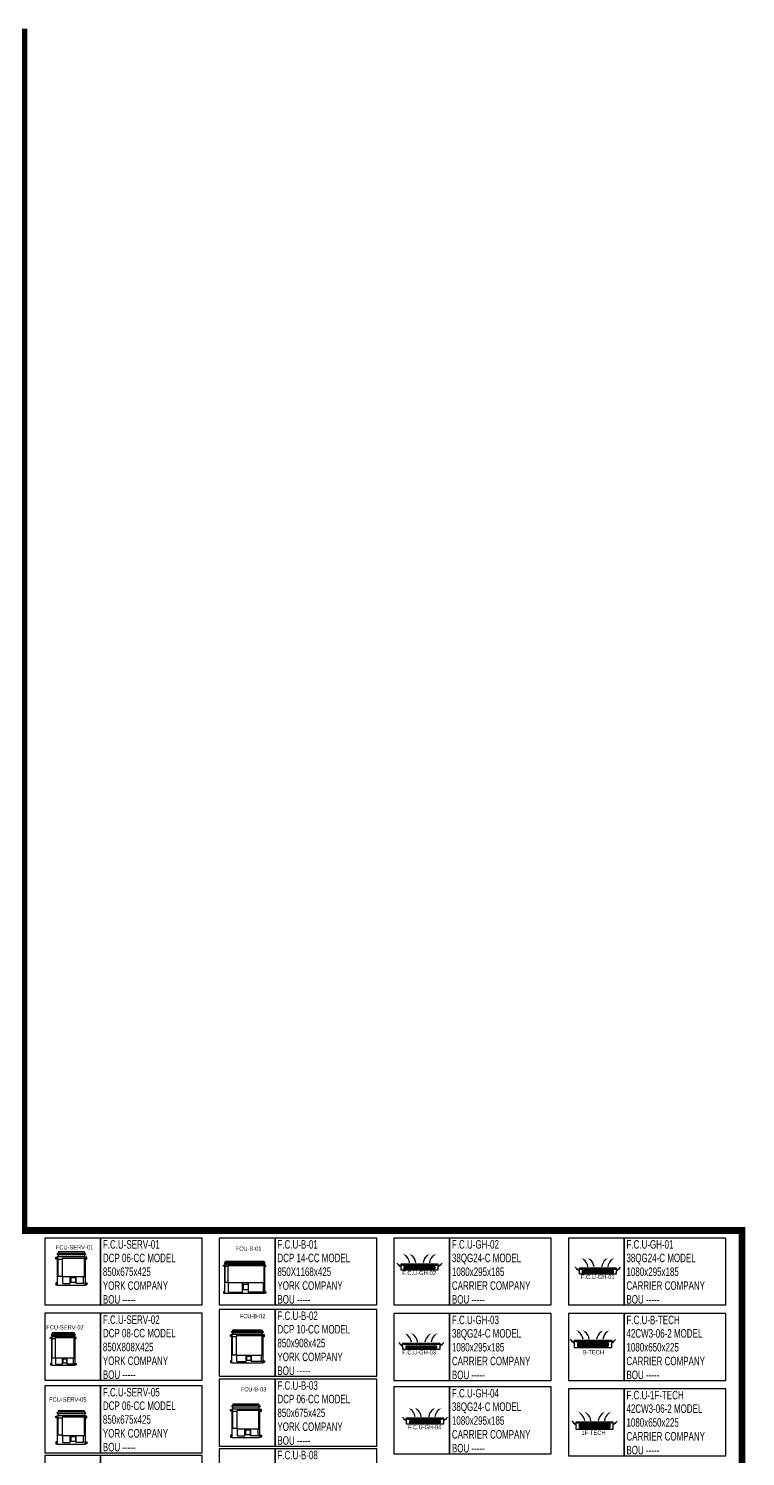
# Model space of a CAD drawing. Header units: millimetres. Extents: x -21221 to 1625077, y -149981 to 356550.
# Drawn here: x 293697 to 314710, y 166401 to 208260 of the extents above; entities that cross this region are included whole.
import ezdxf
from ezdxf.enums import TextEntityAlignment as Align

# ---------------------------------------------------------------- set-up
doc = ezdxf.new("R2010")
doc.units = ezdxf.units.MM
doc.header["$LTSCALE"] = 1000
doc.header["$MEASUREMENT"] = 0
doc.linetypes.add('HIDDEN2', pattern=[0.1875, 0.125, -0.0625])
doc.layers.get('0').update_dxf_attribs({"linetype": 'CONTINUOUS'})
doc.layers.add('12- EQUIPMENT HVAC', color=12, linetype='CONTINUOUS')
doc.styles.add('STENCIL', font='stencil.shx')
doc.styles.add('TEXT-P', font='stencil.shx', dxfattribs={"height": 0.3})

# ---------------------------------------------------------------- blocks, each defined once
blk = doc.blocks.new('ch-01')
for p, q in [((-620, 22), (-663, 64)), ((-495, 0), (-540, 45)), ((495, 0), (-495, 0)), ((484, 22), (-484, 22)), ((-433, 38), (-464, 7)), ((-378, 38), (-409, 7)), ((-323, 38), (-354, 7)), ((-268, 38), (-299, 7)), ((-213, 38), (-244, 7)), ((-158, 38), (-189, 7)), ((-103, 38), (-134, 7)), ((-48, 38), (-79, 7)), ((-2, 38), (-33, 7)), ((2, 38), (34, 7)), ((47, 38), (79, 7)), ((102, 38), (134, 7)), ((157, 38), (189, 7)), ((212, 38), (244, 7)), ((267, 38), (299, 7)), ((322, 38), (354, 7)), ((377, 38), (409, 7)), ((432, 38), (464, 7)), ((495, 0), (540, 45)), ((620, 22), (663, 64)), ((-556, -42), (-590, -8)), ((-446, -114), (-446, -30)), ((-184, -114), (-184, -30)), ((-162, -114), (-162, -30)), ((162, -114), (162, -30)), ((184, -114), (184, -30)), ((556, -42), (590, -8))]:
    blk.add_line(p, q)
at = {"linetype": 'HIDDEN2', "ltscale": 0.15}
for p, q in [((-446, -30), (-184, -30)), ((-446, -58), (-184, -58)), ((-446, -86), (-184, -86)), ((-162, -30), (162, -30)), ((-162, -58), (162, -58)), ((-162, -86), (162, -86)), ((184, -30), (446, -30)), ((184, -58), (446, -58)), ((184, -86), (446, -86))]:
    blk.add_line(p, q, dxfattribs=at)
blk.add_lwpolyline([(540, -140), (-540, -140), (-540, 45), (540, 45)], close=True)
blk.add_lwpolyline([(446, -30), (446, -114), (-446, -114)], dxfattribs=at)
for centre in [(-448, 22), (-393, 22), (-338, 22), (-283, 22), (-228, 22), (-173, 22), (-118, 22), (-63, 22), (-17, 22), (18, 22), (63, 22), (118, 22), (173, 22), (228, 22), (283, 22), (338, 22), (393, 22), (448, 22)]:
    blk.add_circle(centre, 3.49)
for centre, radius, start, end in [((-614, 16), 12.8, 135.5963, 315.5963), ((-596, -2), 12.8, 315.0042, 135.0042), ((-619, 26, 168180), 333, 8.4123, 53.1229), ((-437, 26, 168180), 333, 8.4123, 53.1229), ((437, 26, 168180), 333, 126.8771, 171.5877), ((619, 26, 168180), 333, 126.8771, 171.5877), ((596, -2), 12.8, 44.9958, 224.9958), ((614, 16), 12.8, 224.4037, 44.4037)]:
    blk.add_arc(centre, radius, start, end)
at = {"linetype": 'Continuous'}
for points in [[(-411, 304, 168180), (-428, 281, 168180), (-486, 343, 168180)], [(-229, 303, 168180), (-246, 282, 168180), (-303, 345, 168180)], [(229, 303, 168180), (246, 282, 168180), (303, 345, 168180)], [(411, 304, 168180), (427, 281, 168180), (486, 343, 168180)]]:
    blk.add_solid(points, dxfattribs=at)
for points in [[(-547, -32), (-566, -51), (-500, -98)], [(547, -32), (566, -51), (499, -98)]]:
    blk.add_solid(points)
blk = doc.blocks.new('ch-02')
for p, q in [((-620, 52), (-663, 94)), ((-556, -12), (-590, 21)), ((-495, 30), (-540, 75)), ((495, 30), (-495, 30)), ((484, 52), (-484, 52)), ((-432, 68), (-464, 37)), ((-446, -84), (-446, 0)), ((-377, 68), (-409, 37)), ((-322, 68), (-354, 37)), ((-267, 68), (-299, 37)), ((-212, 68), (-244, 37)), ((-157, 68), (-189, 37)), ((-184, -84), (-184, 0)), ((-162, -84), (-162, 0)), ((-102, 68), (-134, 37)), ((-47, 68), (-79, 37)), ((-2, 68), (-33, 37)), ((2, 68), (34, 37)), ((47, 68), (79, 37)), ((102, 68), (134, 37)), ((157, 68), (189, 37)), ((162, -84), (162, 0)), ((184, -84), (184, 0)), ((212, 68), (244, 37)), ((267, 68), (299, 37)), ((322, 68), (354, 37)), ((377, 68), (409, 37)), ((432, 68), (464, 37)), ((495, 30), (540, 75)), ((556, -12), (590, 21)), ((620, 52), (663, 94))]:
    blk.add_line(p, q)
at = {"linetype": 'HIDDEN2', "ltscale": 0.15}
for p, q in [((-446, 0), (-184, 0)), ((-162, 0), (162, 0)), ((184, 0), (446, 0)), ((-446, -28), (-184, -28)), ((-446, -56), (-184, -56)), ((-162, -28), (162, -28)), ((-162, -56), (162, -56)), ((184, -28), (446, -28)), ((184, -56), (446, -56))]:
    blk.add_line(p, q, dxfattribs=at)
blk.add_lwpolyline([(540, -110), (-540, -110), (-540, 75), (540, 75)], close=True)
blk.add_lwpolyline([(446, 0), (446, -84), (-446, -84)], dxfattribs=at)
for centre in [(-448, 52), (-393, 52), (-338, 52), (-283, 52), (-228, 52), (-173, 52), (-118, 52), (-63, 52), (-17, 52), (18, 52), (63, 52), (118, 52), (173, 52), (228, 52), (283, 52), (338, 52), (393, 52), (448, 52)]:
    blk.add_circle(centre, 3.49)
for centre, radius, start, end in [((-614, 46), 12.8, 135.5963, 315.5963), ((-596, 28), 12.8, 315.0042, 135.0042), ((-619, 56, 168180), 333, 8.4123, 53.1229), ((-437, 56, 168180), 333, 8.4123, 53.1229), ((437, 56, 168180), 333, 126.8771, 171.5877), ((619, 56, 168180), 333, 126.8771, 171.5877), ((596, 28), 12.8, 44.9958, 224.9958), ((614, 46), 12.8, 224.4037, 44.4037)]:
    blk.add_arc(centre, radius, start, end)
at = {"linetype": 'Continuous'}
for points in [[(-411, 334, 168180), (-427, 311, 168180), (-486, 373, 168180)], [(-229, 333, 168180), (-246, 312, 168180), (-303, 375, 168180)], [(229, 333, 168180), (246, 312, 168180), (303, 375, 168180)], [(411, 334, 168180), (427, 311, 168180), (486, 373, 168180)]]:
    blk.add_solid(points, dxfattribs=at)
for points in [[(-547, -2), (-566, -21), (-499, -69)], [(547, -2), (566, -21), (499, -69)]]:
    blk.add_solid(points)
blk = doc.blocks.new('ch-03')
for p, q in [((-654, 15), (-696, 58)), ((-529, -7), (-574, 38)), ((451, 16), (-518, 16)), ((-466, 32), (-498, 0)), ((-411, 32), (-443, 0)), ((-356, 32), (-388, 0)), ((-301, 32), (-333, 0)), ((-246, 32), (-278, 0)), ((-191, 32), (-223, 0)), ((-136, 32), (-168, 0)), ((-81, 32), (-113, 0)), ((-35, 32), (-67, 0)), ((-32, 32), (0, 0)), ((14, 32), (45, 0)), ((69, 32), (100, 0)), ((124, 32), (155, 0)), ((179, 32), (210, 0)), ((234, 32), (265, 0)), ((289, 32), (320, 0)), ((344, 32), (375, 0)), ((399, 32), (430, 0)), ((461, -7), (506, 38)), ((587, 15), (629, 58)), ((-590, -48), (-623, -15)), ((461, -7), (-529, -7)), ((-480, -120), (-480, -37)), ((-218, -120), (-218, -37)), ((-195, -120), (-195, -37)), ((128, -120), (128, -37)), ((150, -120), (150, -37)), ((523, -48), (556, -15))]:
    blk.add_line(p, q)
at = {"linetype": 'HIDDEN2', "ltscale": 0.15}
for p, q in [((-480, -37), (-218, -37)), ((-480, -65), (-218, -65)), ((-480, -92), (-218, -92)), ((-195, -37), (128, -37)), ((-195, -65), (128, -65)), ((-195, -92), (128, -92)), ((150, -37), (413, -37)), ((150, -65), (413, -65)), ((150, -92), (413, -92))]:
    blk.add_line(p, q, dxfattribs=at)
blk.add_lwpolyline([(506, -147), (-574, -147), (-574, 38), (506, 38)], close=True)
blk.add_lwpolyline([(413, -37), (413, -120), (-480, -120)], dxfattribs=at)
for centre in [(-482, 16), (-427, 16), (-372, 16), (-317, 16), (-262, 16), (-207, 16), (-152, 16), (-97, 16), (-51, 16), (-16, 16), (30, 16), (85, 16), (140, 16), (195, 16), (250, 16), (305, 16), (360, 16), (415, 16)]:
    blk.add_circle(centre, 3.49)
for centre, radius, start, end in [((-648, 9), 12.8, 135.5963, 315.5963), ((-630, -9), 12.8, 315.0042, 135.0042), ((-652, 20, 168180), 333, 8.4123, 53.1229), ((-471, 20, 168180), 333, 8.4123, 53.1229), ((404, 20, 168180), 333, 126.8771, 171.5877), ((585, 20, 168180), 333, 126.8771, 171.5877), ((562, -9), 12.8, 44.9958, 224.9958), ((580, 9), 12.8, 224.4037, 44.4037)]:
    blk.add_arc(centre, radius, start, end)
at = {"linetype": 'Continuous'}
for points in [[(-444, 297, 168180), (-461, 275, 168180), (-519, 336, 168180)], [(-263, 297, 168180), (-280, 275, 168180), (-337, 338, 168180)], [(195, 297, 168180), (213, 275, 168180), (269, 338, 168180)], [(377, 297, 168180), (394, 275, 168180), (452, 336, 168180)]]:
    blk.add_solid(points, dxfattribs=at)
for points in [[(-581, -39), (-600, -58), (-533, -105)], [(513, -39), (532, -58), (466, -105)]]:
    blk.add_solid(points)
blk = doc.blocks.new('ch-04')
for p, q in [((-620, 22), (-663, 64)), ((-495, 0), (-540, 45)), ((495, 0), (-495, 0)), ((484, 22), (-484, 22)), ((-433, 38), (-464, 7)), ((-378, 38), (-409, 7)), ((-323, 38), (-354, 7)), ((-268, 38), (-299, 7)), ((-213, 38), (-244, 7)), ((-158, 38), (-189, 7)), ((-103, 38), (-134, 7)), ((-48, 38), (-79, 7)), ((-2, 38), (-33, 7)), ((2, 38), (34, 7)), ((47, 38), (79, 7)), ((102, 38), (134, 7)), ((157, 38), (189, 7)), ((212, 38), (244, 7)), ((267, 38), (299, 7)), ((322, 38), (354, 7)), ((377, 38), (409, 7)), ((432, 38), (464, 7)), ((495, 0), (540, 45)), ((620, 22), (663, 64)), ((-556, -42), (-590, -8)), ((-446, -114), (-446, -30)), ((-184, -114), (-184, -30)), ((-162, -114), (-162, -30)), ((162, -114), (162, -30)), ((184, -114), (184, -30)), ((556, -42), (590, -8))]:
    blk.add_line(p, q)
at = {"linetype": 'HIDDEN2', "ltscale": 0.15}
for p, q in [((-446, -30), (-184, -30)), ((-446, -58), (-184, -58)), ((-446, -86), (-184, -86)), ((-162, -30), (162, -30)), ((-162, -58), (162, -58)), ((-162, -86), (162, -86)), ((184, -30), (446, -30)), ((184, -58), (446, -58)), ((184, -86), (446, -86))]:
    blk.add_line(p, q, dxfattribs=at)
blk.add_lwpolyline([(540, -140), (-540, -140), (-540, 45), (540, 45)], close=True)
blk.add_lwpolyline([(446, -30), (446, -114), (-446, -114)], dxfattribs=at)
for centre in [(-448, 22), (-393, 22), (-338, 22), (-283, 22), (-228, 22), (-173, 22), (-118, 22), (-63, 22), (-17, 22), (18, 22), (63, 22), (118, 22), (173, 22), (228, 22), (283, 22), (338, 22), (393, 22), (448, 22)]:
    blk.add_circle(centre, 3.49)
for centre, radius, start, end in [((-614, 16), 12.8, 135.5963, 315.5963), ((-596, -2), 12.8, 315.0042, 135.0042), ((-619, 26, 168180), 333, 8.4123, 53.1229), ((-437, 26, 168180), 333, 8.4123, 53.1229), ((437, 26, 168180), 333, 126.8771, 171.5877), ((619, 26, 168180), 333, 126.8771, 171.5877), ((596, -2), 12.8, 44.9958, 224.9958), ((614, 16), 12.8, 224.4037, 44.4037)]:
    blk.add_arc(centre, radius, start, end)
at = {"linetype": 'Continuous'}
for points in [[(-411, 304, 168180), (-428, 281, 168180), (-486, 343, 168180)], [(-229, 303, 168180), (-246, 282, 168180), (-303, 345, 168180)], [(229, 303, 168180), (246, 282, 168180), (303, 345, 168180)], [(411, 304, 168180), (427, 281, 168180), (486, 343, 168180)]]:
    blk.add_solid(points, dxfattribs=at)
for points in [[(-547, -32), (-566, -51), (-500, -98)], [(547, -32), (566, -51), (499, -98)]]:
    blk.add_solid(points)
blk = doc.blocks.new('B-TECH')
for p, q in [((-620, 90), (-663, 132)), ((-556, 26), (-590, 59)), ((-495, 67), (-540, 112)), ((495, 68), (-495, 67)), ((484, 90), (-484, 90)), ((-432, 106), (-464, 74)), ((-446, -74), (-446, 38)), ((-377, 106), (-409, 74)), ((-322, 106), (-354, 74)), ((-267, 106), (-299, 74)), ((-212, 106), (-244, 74)), ((-157, 106), (-189, 74)), ((-184, -74), (-184, 38)), ((-162, -74), (-162, 38)), ((-102, 106), (-134, 74)), ((-47, 106), (-79, 74)), ((-2, 106), (-33, 74)), ((2, 106), (34, 74)), ((47, 106), (79, 74)), ((102, 106), (134, 74)), ((157, 106), (189, 74)), ((162, -74), (162, 38)), ((184, -74), (184, 38)), ((212, 106), (244, 74)), ((267, 106), (299, 74)), ((322, 106), (354, 74)), ((377, 106), (409, 74)), ((432, 106), (464, 74)), ((495, 68), (540, 112)), ((556, 26), (590, 59)), ((620, 90), (663, 132))]:
    blk.add_line(p, q)
at = {"linetype": 'HIDDEN2', "ltscale": 0.15}
for p, q in [((-446, 38), (-184, 38)), ((-446, 10), (-184, 10)), ((-162, 38), (162, 38)), ((-162, 10), (162, 10)), ((184, 38), (446, 38)), ((184, 10), (446, 10)), ((-446, -18), (-184, -18)), ((-446, -46), (-184, -46)), ((-162, -18), (162, -18)), ((-162, -46), (162, -46)), ((184, -18), (446, -18)), ((184, -46), (446, -46))]:
    blk.add_line(p, q, dxfattribs=at)
blk.add_lwpolyline([(540, -113), (-540, -113), (-540, 112), (540, 112)], close=True)
blk.add_lwpolyline([(446, 38), (446, -74), (-446, -74)], dxfattribs=at)
for centre in [(-448, 90), (-393, 90), (-338, 90), (-283, 90), (-228, 90), (-173, 90), (-118, 90), (-63, 90), (-17, 90), (18, 90), (63, 90), (118, 90), (173, 90), (228, 90), (283, 90), (338, 90), (393, 90), (448, 90)]:
    blk.add_circle(centre, 3.49)
for centre, radius, start, end in [((-614, 84), 12.8, 135.5963, 315.5963), ((-596, 65), 12.8, 315.0042, 135.0042), ((-619, 94, 168180), 333, 8.4123, 53.1229), ((-437, 94, 168180), 333, 8.4123, 53.1229), ((437, 94, 168180), 333, 126.8771, 171.5877), ((619, 94, 168180), 333, 126.8771, 171.5877), ((596, 65), 12.8, 44.9958, 224.9958), ((614, 84), 12.8, 224.4037, 44.4037)]:
    blk.add_arc(centre, radius, start, end)
for points in [[(-547, 36), (-566, 17), (-499, -31)], [(547, 36), (566, 17), (499, -31)]]:
    blk.add_solid(points)
at = {"linetype": 'Continuous'}
for points in [[(-411, 371, 168180), (-427, 349, 168180), (-486, 411, 168180)], [(-229, 371, 168180), (-246, 349, 168180), (-303, 413, 168180)], [(229, 371, 168180), (246, 349, 168180), (303, 413, 168180)], [(411, 371, 168180), (427, 349, 168180), (486, 411, 168180)]]:
    blk.add_solid(points, dxfattribs=at)
blk = doc.blocks.new('1F-TECH')
for p, q in [((-620, 90), (-663, 132)), ((-556, 26), (-590, 59)), ((-540, -113), (-540, 112)), ((-540, 112), (540, 112)), ((-495, 67), (-540, 112)), ((495, 68), (-495, 67)), ((484, 90), (-484, 90)), ((-432, 106), (-464, 74)), ((-446, -74), (-446, 38)), ((-377, 106), (-409, 74)), ((-322, 106), (-354, 74)), ((-267, 106), (-299, 74)), ((-212, 106), (-244, 74)), ((-157, 106), (-189, 74)), ((-184, -74), (-184, 38)), ((-162, -74), (-162, 38)), ((-102, 106), (-134, 74)), ((-47, 106), (-79, 74)), ((-2, 106), (-33, 74)), ((2, 106), (34, 74)), ((47, 106), (79, 74)), ((102, 106), (134, 74)), ((157, 106), (189, 74)), ((162, -74), (162, 38)), ((184, -74), (184, 38)), ((212, 106), (244, 74)), ((267, 106), (299, 74)), ((322, 106), (354, 74)), ((377, 106), (409, 74)), ((432, 106), (464, 74)), ((495, 68), (540, 112)), ((540, 112), (540, -113)), ((556, 26), (590, 59)), ((620, 90), (663, 132)), ((540, -113), (-540, -113))]:
    blk.add_line(p, q)
at = {"linetype": 'HIDDEN2', "ltscale": 0.15}
for p, q in [((-446, 38), (-184, 38)), ((-446, 10), (-184, 10)), ((-162, 38), (162, 38)), ((-162, 10), (162, 10)), ((184, 38), (446, 38)), ((184, 10), (446, 10)), ((446, 38), (446, -74)), ((-446, -18), (-184, -18)), ((-446, -46), (-184, -46)), ((446, -74), (-446, -74)), ((-162, -18), (162, -18)), ((-162, -46), (162, -46)), ((184, -18), (446, -18)), ((184, -46), (446, -46))]:
    blk.add_line(p, q, dxfattribs=at)
for centre in [(-448, 90), (-393, 90), (-338, 90), (-283, 90), (-228, 90), (-173, 90), (-118, 90), (-63, 90), (-17, 90), (18, 90), (63, 90), (118, 90), (173, 90), (228, 90), (283, 90), (338, 90), (393, 90), (448, 90)]:
    blk.add_circle(centre, 3.49)
for centre, radius, start, end in [((-614, 84), 12.8, 135.5963, 315.5963), ((-596, 65), 12.8, 315.0042, 135.0042), ((-619, 94, 168180), 333, 8.4123, 53.1229), ((-437, 94, 168180), 333, 8.4123, 53.1229), ((437, 94, 168180), 333, 126.8771, 171.5877), ((619, 94, 168180), 333, 126.8771, 171.5877), ((596, 65), 12.8, 44.9958, 224.9958), ((614, 84), 12.8, 224.4037, 44.4037)]:
    blk.add_arc(centre, radius, start, end)
for points in [[(-547, 36), (-566, 17), (-499, -31)], [(547, 36), (566, 17), (499, -31)]]:
    blk.add_solid(points)
at = {"linetype": 'Continuous'}
for points in [[(-411, 371, 168180), (-427, 349, 168180), (-486, 411, 168180)], [(-229, 371, 168180), (-246, 349, 168180), (-303, 413, 168180)], [(229, 371, 168180), (246, 349, 168180), (303, 413, 168180)], [(411, 371, 168180), (427, 349, 168180), (486, 411, 168180)]]:
    blk.add_solid(points, dxfattribs=at)
blk = doc.blocks.new('FCU-SERV-01')
for p, q in [((-382, 91), (-426, 68)), ((-426, 68), (-382, 44)), ((382, 135), (-382, 135)), ((-382, 135), (-382, 91)), ((382, 91), (-382, 91)), ((382, 44), (-382, 44)), ((-382, 44), (-382, 0)), ((382, 135), (382, 91)), ((382, 91), (426, 68)), ((426, 68), (382, 44)), ((382, 44), (382, 0)), ((-408, -47), (-450, -47)), ((-429, -68), (-429, -26)), ((-383, -574), (-383, -75)), ((-383, -75), (-267, -75)), ((383, -54), (-267, -54)), ((-267, -54), (-267, -595)), ((383, -595), (383, -54)), ((408, -47), (450, -47)), ((429, -68), (429, -26)), ((-408, -803), (-450, -803)), ((-429, -782), (-429, -824)), ((-383, -574), (-267, -574)), ((383, -595), (-267, -595)), ((-246, -796), (-246, -595)), ((-246, -796), (-33, -796)), ((-33, -796), (-33, -595)), ((-16, -706), (-33, -706)), ((-16, -728), (-33, -728)), ((-16, -627), (-16, -763)), ((123, -627), (-16, -627)), ((123, -763), (-16, -763)), ((123, -627), (123, -763)), ((142, -706), (123, -706)), ((142, -728), (123, -728)), ((142, -796), (142, -595)), ((357, -796), (142, -796)), ((357, -796), (357, -595)), ((408, -803), (450, -803)), ((429, -782), (429, -824))]:
    blk.add_line(p, q)
for points in [[(404, -850), (-404, -850), (-404, 0), (404, 0)], [(-404, -21), (-404, -74), (-453, -74), (-453, -21)], [(404, -21), (404, -74), (453, -74), (453, -21)], [(-404, -829), (-404, -776), (-453, -776), (-453, -829)], [(404, -829), (404, -776), (453, -776), (453, -829)]]:
    blk.add_lwpolyline(points, close=True)
for centre, radius in [((-429, -47), 11.5), ((-429, -47), 8.59), ((429, -47), 11.5), ((429, -47), 8.59), ((-429, -803), 11.5), ((-429, -803), 8.59), ((429, -803), 11.5), ((429, -803), 8.59)]:
    blk.add_circle(centre, radius)
blk = doc.blocks.new('FCU-SERV-02')
for p, q in [((-321, 36), (-354, 18)), ((-354, 18), (-321, 0)), ((321, 69), (-321, 69)), ((-321, 69), (-321, 36)), ((321, 36), (-321, 36)), ((321, 0), (-321, 0)), ((321, 69), (321, 36)), ((321, 36), (354, 18)), ((354, 18), (321, 0)), ((-340, -69), (-372, -69)), ((-356, -85), (-356, -53)), ((-322, -657), (-322, -90)), ((-322, -90), (-234, -90)), ((-321, 0), (-321, -33)), ((322, -74), (-234, -74)), ((-234, -74), (-234, -673)), ((321, 0), (321, -33)), ((322, -673), (322, -74)), ((340, -69), (372, -69)), ((356, -85), (356, -53)), ((-356, -832), (-356, -863)), ((-322, -657), (-234, -657)), ((322, -673), (-234, -673)), ((-218, -842), (-218, -673)), ((-21, -842), (-21, -673)), ((-8, -756), (-21, -756)), ((-8, -791), (-21, -791)), ((-8, -697), (-8, -818)), ((96, -697), (-8, -697)), ((96, -818), (-8, -818)), ((96, -697), (96, -818)), ((111, -756), (96, -756)), ((111, -791), (96, -791)), ((111, -842), (111, -673)), ((302, -842), (302, -673)), ((356, -832), (356, -863)), ((-340, -847), (-372, -847)), ((-218, -842), (-21, -842)), ((302, -842), (111, -842)), ((340, -847), (372, -847))]:
    blk.add_line(p, q)
for points in [[(-338, -49), (-338, -89), (-375, -89), (-375, -49)], [(337, -883), (-338, -883), (-338, -33), (337, -33)], [(337, -49), (337, -89), (375, -89), (375, -49)], [(-338, -867), (-338, -828), (-375, -828), (-375, -867)], [(337, -867), (337, -828), (375, -828), (375, -867)]]:
    blk.add_lwpolyline(points, close=True)
for centre, radius in [((-356, -69), 8.69), ((-356, -69), 6.49), ((356, -69), 8.69), ((356, -69), 6.49), ((-356, -847), 8.69), ((-356, -847), 6.49), ((356, -847), 8.69), ((356, -847), 6.49)]:
    blk.add_circle(centre, radius)
blk = doc.blocks.new('FCU-SERV-05')
for p, q in [((-382, 47), (-426, 24)), ((-426, 24), (-382, 0)), ((382, 91), (-382, 91)), ((-382, 91), (-382, 47)), ((382, 47), (-382, 47)), ((382, 0), (-382, 0)), ((382, 91), (382, 47)), ((382, 47), (426, 24)), ((426, 24), (382, 0)), ((-408, -91), (-450, -91)), ((-429, -112), (-429, -70)), ((-383, -618), (-383, -119)), ((-383, -119), (-267, -119)), ((-382, 0), (-382, -44)), ((383, -98), (-267, -98)), ((-267, -98), (-267, -639)), ((382, 0), (382, -44)), ((383, -639), (383, -98)), ((408, -91), (450, -91)), ((429, -112), (429, -70)), ((-429, -826), (-429, -868)), ((-383, -618), (-267, -618)), ((383, -639), (-267, -639)), ((-246, -839), (-246, -639)), ((-33, -839), (-33, -639)), ((-16, -750), (-33, -750)), ((-16, -771), (-33, -771)), ((-16, -671), (-16, -807)), ((123, -671), (-16, -671)), ((123, -807), (-16, -807)), ((123, -671), (123, -807)), ((142, -750), (123, -750)), ((142, -771), (123, -771)), ((142, -839), (142, -639)), ((357, -839), (357, -639)), ((429, -826), (429, -868)), ((-408, -847), (-450, -847)), ((-246, -839), (-33, -839)), ((357, -839), (142, -839)), ((408, -847), (450, -847))]:
    blk.add_line(p, q)
for points in [[(-404, -65), (-404, -117), (-453, -117), (-453, -65)], [(404, -894), (-404, -894), (-404, -44), (404, -44)], [(404, -65), (404, -117), (453, -117), (453, -65)], [(-404, -873), (-404, -820), (-453, -820), (-453, -873)], [(404, -873), (404, -820), (453, -820), (453, -873)]]:
    blk.add_lwpolyline(points, close=True)
for centre, radius in [((-429, -91), 11.5), ((-429, -91), 8.59), ((429, -91), 11.5), ((429, -91), 8.59), ((-429, -847), 11.5), ((429, -847), 11.5), ((-429, -847), 8.59), ((429, -847), 8.59)]:
    blk.add_circle(centre, radius)
blk = doc.blocks.new('FCU-B-01')
for p, q in [((-609, 63), (-639, 47)), ((-639, 47), (-609, 30)), ((529, 93), (-609, 93)), ((-609, 93), (-609, 63)), ((529, 63), (-609, 63)), ((529, 30), (-609, 30)), ((-609, 30), (-609, 0)), ((529, 93), (529, 63)), ((529, 63), (559, 47)), ((559, 47), (529, 30)), ((529, 30), (529, 0)), ((-626, -33), (-656, -33)), ((-641, -47), (-641, -18)), ((-609, -517), (-609, -52)), ((-609, -52), (-529, -52)), ((529, -38), (-529, -38)), ((-529, -38), (-529, -532)), ((529, -532), (529, -38)), ((546, -33), (575, -33)), ((561, -47), (561, -18)), ((-626, -817), (-656, -817)), ((-641, -803), (-641, -832)), ((-609, -517), (-529, -517)), ((529, -532), (-529, -532)), ((-515, -812), (-515, -532)), ((-515, -812), (-99, -812)), ((-99, -812), (-99, -532)), ((-87, -704), (-99, -704)), ((-87, -719), (-99, -719)), ((-87, -585), (-87, -743)), ((64, -585), (-87, -585)), ((64, -743), (-87, -743)), ((64, -585), (64, -743)), ((77, -704), (64, -704)), ((77, -719), (64, -719)), ((77, -812), (77, -532)), ((511, -812), (77, -812)), ((511, -812), (511, -532)), ((546, -817), (575, -817)), ((561, -803), (561, -832))]:
    blk.add_line(p, q)
for points in [[(544, -850), (-624, -850), (-624, 0), (544, 0)], [(-624, -15), (-624, -51), (-658, -51), (-658, -15)], [(544, -15), (544, -51), (578, -51), (578, -15)], [(-624, -835), (-624, -799), (-658, -799), (-658, -835)], [(544, -835), (544, -799), (578, -799), (578, -835)]]:
    blk.add_lwpolyline(points, close=True)
for centre, radius in [((-641, -33), 7.96), ((-641, -33), 5.95), ((561, -33), 7.96), ((561, -33), 5.95), ((-641, -817), 7.96), ((-641, -817), 5.95), ((561, -817), 7.96), ((561, -817), 5.95)]:
    blk.add_circle(centre, radius)
blk = doc.blocks.new('FCU-B-02')
for p, q in [((-434, 42), (-474, 21)), ((-474, 21), (-434, 0)), ((434, 81), (-434, 81)), ((-434, 81), (-434, 42)), ((434, 42), (-434, 42)), ((434, 0), (-434, 0)), ((434, 81), (434, 42)), ((434, 42), (474, 21)), ((474, 21), (434, 0)), ((-457, -81), (-495, -81)), ((-476, -100), (-476, -62)), ((-435, -643), (-435, -106)), ((-435, -106), (-332, -106)), ((-434, 0), (-434, -39)), ((435, -87), (-332, -87)), ((-332, -87), (-332, -662)), ((434, 0), (434, -39)), ((435, -662), (435, -87)), ((457, -81), (495, -81)), ((476, -100), (476, -62)), ((-476, -828), (-476, -866)), ((-435, -643), (-332, -643)), ((435, -662), (-332, -662)), ((-314, -841), (-314, -662)), ((-38, -841), (-38, -662)), ((-23, -761), (-38, -761)), ((-23, -780), (-38, -780)), ((-23, -691), (-23, -812)), ((101, -691), (-23, -691)), ((101, -812), (-23, -812)), ((101, -691), (101, -812)), ((118, -761), (101, -761)), ((118, -780), (101, -780)), ((118, -841), (118, -662)), ((412, -841), (412, -662)), ((476, -828), (476, -866)), ((-457, -847), (-495, -847)), ((-314, -841), (-38, -841)), ((412, -841), (118, -841)), ((457, -847), (495, -847))]:
    blk.add_line(p, q)
for points in [[(-454, -58), (-454, -104), (-498, -104), (-498, -58)], [(454, -889), (-454, -889), (-454, -39), (454, -39)], [(454, -58), (454, -104), (498, -104), (498, -58)], [(-454, -870), (-454, -824), (-498, -824), (-498, -870)], [(454, -870), (454, -824), (498, -824), (498, -870)]]:
    blk.add_lwpolyline(points, close=True)
for centre, radius in [((-476, -81), 10.2), ((-476, -81), 7.65), ((476, -81), 10.2), ((476, -81), 7.65), ((-476, -847), 10.2), ((476, -847), 10.2), ((-476, -847), 7.65), ((476, -847), 7.65)]:
    blk.add_circle(centre, radius)
blk = doc.blocks.new('FCU-B-03')
for p, q in [((-382, 47), (-426, 24)), ((-426, 24), (-382, 0)), ((382, 91), (-382, 91)), ((-382, 91), (-382, 47)), ((382, 47), (-382, 47)), ((382, 0), (-382, 0)), ((382, 91), (382, 47)), ((382, 47), (426, 24)), ((426, 24), (382, 0)), ((-408, -91), (-450, -91)), ((-429, -112), (-429, -70)), ((-383, -618), (-383, -119)), ((-383, -119), (-267, -119)), ((-382, 0), (-382, -44)), ((383, -98), (-267, -98)), ((-267, -98), (-267, -639)), ((382, 0), (382, -44)), ((383, -639), (383, -98)), ((408, -91), (450, -91)), ((429, -112), (429, -70)), ((-429, -826), (-429, -868)), ((-383, -618), (-267, -618)), ((383, -639), (-267, -639)), ((-246, -839), (-246, -639)), ((-33, -839), (-33, -639)), ((-16, -750), (-33, -750)), ((-16, -771), (-33, -771)), ((-16, -671), (-16, -807)), ((123, -671), (-16, -671)), ((123, -807), (-16, -807)), ((123, -671), (123, -807)), ((142, -750), (123, -750)), ((142, -771), (123, -771)), ((142, -839), (142, -639)), ((357, -839), (357, -639)), ((429, -826), (429, -868)), ((-408, -847), (-450, -847)), ((-246, -839), (-33, -839)), ((357, -839), (142, -839)), ((408, -847), (450, -847))]:
    blk.add_line(p, q)
for points in [[(-404, -65), (-404, -117), (-453, -117), (-453, -65)], [(404, -894), (-404, -894), (-404, -44), (404, -44)], [(404, -65), (404, -117), (453, -117), (453, -65)], [(-404, -873), (-404, -820), (-453, -820), (-453, -873)], [(404, -873), (404, -820), (453, -820), (453, -873)]]:
    blk.add_lwpolyline(points, close=True)
for centre, radius in [((-429, -91), 11.5), ((-429, -91), 8.59), ((429, -91), 11.5), ((429, -91), 8.59), ((-429, -847), 11.5), ((429, -847), 11.5), ((-429, -847), 8.59), ((429, -847), 8.59)]:
    blk.add_circle(centre, radius)

msp = doc.modelspace()

# ---------------------------------------------------------------- linework, layer by layer
at = {"layer": '12- EQUIPMENT HVAC', "color": 212, "const_width": 200}
msp.add_lwpolyline([(314609.5, 173022.5), (293564.5, 173022.5), (293564.5, 208160), (234848.5, 208160), (234848.5, 124323.5), (314609.5, 124323.5), (314609.5, 173022.5)], dxfattribs=at)
at = {"layer": '12- EQUIPMENT HVAC', "color": 33}
for points in [[(295808.1, 172802.8), (294172.3, 172802.8), (294172.3, 170841.2), (295808.1, 170841.2)], [(295808.1, 170841.2), (298787.7, 170841.2), (298787.7, 172802.8), (295808.1, 172802.8)], [(300923.6, 172802.8), (299287.7, 172802.8), (299287.7, 170841.2), (300923.6, 170841.2)], [(300923.6, 170841.2), (303903.2, 170841.2), (303903.2, 172802.8), (300923.6, 172802.8)], [(306039, 172802.8), (304403.2, 172802.8), (304403.2, 170841.2), (306039, 170841.2)], [(306039, 170841.2), (309018.6, 170841.2), (309018.6, 172802.8), (306039, 172802.8)], [(311154.4, 172802.8), (309518.6, 172802.8), (309518.6, 170841.2), (311154.4, 170841.2)], [(311154.4, 170841.2), (314134, 170841.2), (314134, 172802.8), (311154.4, 172802.8)], [(295808.1, 170597.4), (294172.3, 170597.4), (294172.3, 168635.7), (295808.1, 168635.7)], [(295808.1, 168635.7), (298787.7, 168635.7), (298787.7, 170597.4), (295808.1, 170597.4)], [(300923.6, 170712.2), (299287.7, 170712.2), (299287.7, 168750.6), (300923.6, 168750.6)], [(300923.6, 168750.6), (303903.2, 168750.6), (303903.2, 170712.2), (300923.6, 170712.2)], [(306039, 170589.9), (304403.2, 170589.9), (304403.2, 168628.2), (306039, 168628.2)], [(306039, 168628.2), (309018.6, 168628.2), (309018.6, 170589.9), (306039, 170589.9)], [(311154.4, 170589.9), (309518.6, 170589.9), (309518.6, 168628.2), (311154.4, 168628.2)], [(311154.4, 168628.2), (314134, 168628.2), (314134, 170589.9), (311154.4, 170589.9)], [(295808.1, 168470.9), (294172.3, 168470.9), (294172.3, 166509.3), (295808.1, 166509.3)], [(295808.1, 166509.3), (298787.7, 166509.3), (298787.7, 168470.9), (295808.1, 168470.9)], [(300923.6, 168666.3), (299287.7, 168666.3), (299287.7, 166704.6), (300923.6, 166704.6)], [(300923.6, 166704.6), (303903.2, 166704.6), (303903.2, 168666.3), (300923.6, 168666.3)], [(306039, 168441.1), (304403.2, 168441.1), (304403.2, 166479.4), (306039, 166479.4)], [(306039, 166479.4), (309018.6, 166479.4), (309018.6, 168441.1), (306039, 168441.1)], [(311154.4, 168384.4), (309518.6, 168384.4), (309518.6, 166422.8), (311154.4, 166422.8)], [(311154.4, 166422.8), (314134, 166422.8), (314134, 168384.4), (311154.4, 168384.4)], [(300923.6, 166628.5), (299287.7, 166628.5), (299287.7, 164666.8), (300923.6, 164666.8)], [(300923.6, 164666.8), (303903.2, 164666.8), (303903.2, 166628.5), (300923.6, 166628.5)], [(295808.1, 166433.1), (294172.3, 166433.1), (294172.3, 164471.4), (295808.1, 164471.4)], [(295808.1, 164471.4), (298787.7, 164471.4), (298787.7, 166433.1), (295808.1, 166433.1)]]:
    msp.add_lwpolyline(points, close=True, dxfattribs=at)

# ---------------------------------------------------------------- block references
at = {"layer": '12- EQUIPMENT HVAC'}
for name, p in [('FCU-SERV-01', (294951.4, 172262.3)), ('FCU-B-01', (300070, 172026)), ('ch-02', (305155.3, 171972.8)), ('ch-01', (310383.8, 171881.8)), ('FCU-SERV-02', (294714, 169950.6)), ('FCU-B-02', (300112, 170025.1)), ('ch-03', (305241.9, 169684.6)), ('B-TECH', (310238.9, 169696)), ('FCU-B-03', (300066.8, 167843)), ('FCU-SERV-05', (294951.4, 167647.6)), ('ch-04', (305317, 167488.2)), ('1F-TECH', (310286.8, 167304.5))]:
    msp.add_blockref(name, p, dxfattribs=at)

# ---------------------------------------------------------------- texts
at = {"layer": '12- EQUIPMENT HVAC', "color": 4, "style": 'STENCIL', "width": 0.8}
for s, p in [('FCU-SERV-01', (294496.6, 172468, 0)), ('FCU-B-01', (299770.7, 172429.2, 0)), ('F.C.U-GH-02', (304653, 171718, 0)), ('F.C.U-GH-01', (309889.8, 171600.3, 0)), ('FCU-B-02', (299886.5, 170451, 0)), ('FCU-SERV-02', (294216.9, 170123.3, 0)), ('F.C.U-GH-03', (304652.7, 169390, 0)), ('B-TECH', (309941.1, 169391.7, 0)), ('FCU-B-03', (299915.5, 168305.6, 0)), ('FCU-SERV-05', (294298.7, 168006.3, 0)), ('F.C.U-GH-04', (304813.6, 167196.9, 0)), ('1F-TECH', (309903, 167032.2, 0))]:
    msp.add_text(s, height=125, dxfattribs=at).set_placement(p)
at = {"layer": '12- EQUIPMENT HVAC', "color": 4, "style": 'TEXT-P', "width": 0.7}
for s, p in [('F.C.U-SERV-01', (295875.6, 172416.3)), ('F.C.U-B-01', (300991.1, 172416.3)), ('F.C.U-GH-02', (306106.5, 172416.3)), ('F.C.U-GH-01', (311221.9, 172416.3)), ('DCP 06-CC MODEL', (295875.6, 172020.7)), ('DCP 14-CC MODEL', (300991.1, 172020.7)), ('38QG24-C MODEL', (306106.5, 172020.7)), ('38QG24-C MODEL', (311221.9, 172020.7)), ('850x675x425', (295875.6, 171615.4)), ('850X1168x425', (300991.1, 171615.4)), ('1080x295x185 ', (306106.5, 171615.4)), ('1080x295x185 ', (311221.9, 171615.4)), ('YORK COMPANY', (295875.6, 171210.1)), ('YORK COMPANY', (300991.1, 171210.1)), ('CARRIER COMPANY', (306106.5, 171210.1)), ('CARRIER COMPANY', (311221.9, 171210.1)), ('BOU -----', (295875.6, 170804.9)), ('BOU -----', (300991.1, 170804.9)), ('BOU -----', (306106.5, 170804.9)), ('BOU -----', (311221.9, 170804.9)), ('F.C.U-SERV-02', (295875.6, 170210.8)), ('F.C.U-B-02', (300991.1, 170325.7)), ('F.C.U-GH-03', (306106.5, 170203.3)), ('F.C.U-B-TECH', (311221.9, 170203.3)), ('DCP 08-CC MODEL', (295875.6, 169815.2)), ('DCP 10-CC MODEL', (300991.1, 169930.1)), ('38QG24-C MODEL', (306106.5, 169807.8)), ('42CW3-06-2 MODEL', (311221.9, 169807.8)), ('850X808X425', (295875.6, 169410)), ('850x908x425', (300991.1, 169524.8)), ('1080x295x185 ', (306106.5, 169402.5)), ('1080x650x225', (311221.9, 169402.5)), ('YORK COMPANY', (295875.6, 169004.7)), ('YORK COMPANY', (300991.1, 169119.6)), ('CARRIER COMPANY', (306106.5, 168997.2)), ('CARRIER COMPANY', (311221.9, 168997.2)), ('BOU -----', (295875.6, 168599.4)), ('BOU -----', (300991.1, 168714.3)), ('BOU -----', (306106.5, 168591.9)), ('BOU -----', (311221.9, 168591.9)), ('F.C.U-SERV-05', (295875.6, 168084.4)), ('F.C.U-B-03', (300991.1, 168279.7)), ('F.C.U-GH-04', (306106.5, 168054.5)), ('F.C.U-1F-TECH', (311221.9, 167997.9)), ('DCP 06-CC MODEL', (295875.6, 167688.8)), ('DCP 06-CC MODEL', (300991.1, 167884.2)), ('38QG24-C MODEL', (306106.5, 167658.9)), ('42CW3-06-2 MODEL', (311221.9, 167602.3)), ('850x675x425', (295875.6, 167283.5)), ('850x675x425', (300991.1, 167478.9)), ('1080x295x185 ', (306106.5, 167253.7)), ('1080x650x225', (311221.9, 167197)), ('YORK COMPANY', (295875.6, 166878.2)), ('YORK COMPANY', (300991.1, 167073.6)), ('CARRIER COMPANY', (306106.5, 166848.4)), ('CARRIER COMPANY', (311221.9, 166791.8)), ('BOU -----', (295875.6, 166473)), ('BOU -----', (300991.1, 166668.3)), ('BOU -----', (306106.5, 166443.1)), ('BOU -----', (311221.9, 166386.5)), ('F.C.U-B-08', (300991.1, 166241.9))]:
    msp.add_text(s, height=250, dxfattribs=at).set_placement(p, align=Align.BOTTOM_LEFT)

doc.saveas('drawing.dxf')
